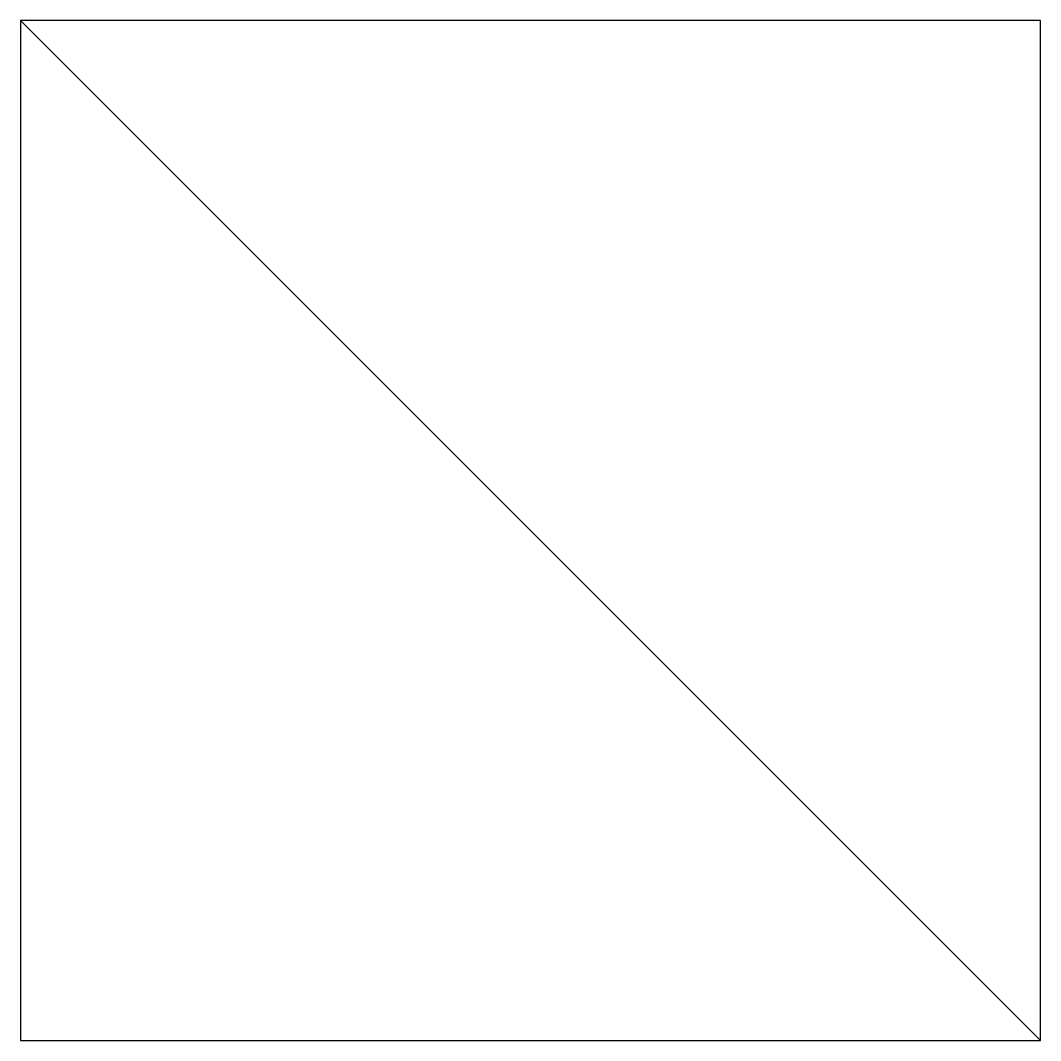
# Model space of a CAD drawing. Extents: x 2807 to 2831, y 907.9 to 931.9.
import ezdxf

# ---------------------------------------------------------------- set-up
doc = ezdxf.new("R2010")
doc.units = 0
doc.layers.add('EQ', color=7, linetype='CONTINUOUS')

msp = doc.modelspace()

# ---------------------------------------------------------------- linework, layer by layer
at = {"layer": 'EQ', "color": 0}
msp.add_line((2807.008, 931.86), (2831.008, 907.86), dxfattribs=at)
msp.add_lwpolyline([(2807.008, 931.86), (2807.008, 907.86), (2831.008, 907.86), (2831.008, 931.86)], close=True, dxfattribs=at)

doc.saveas('drawing.dxf')
